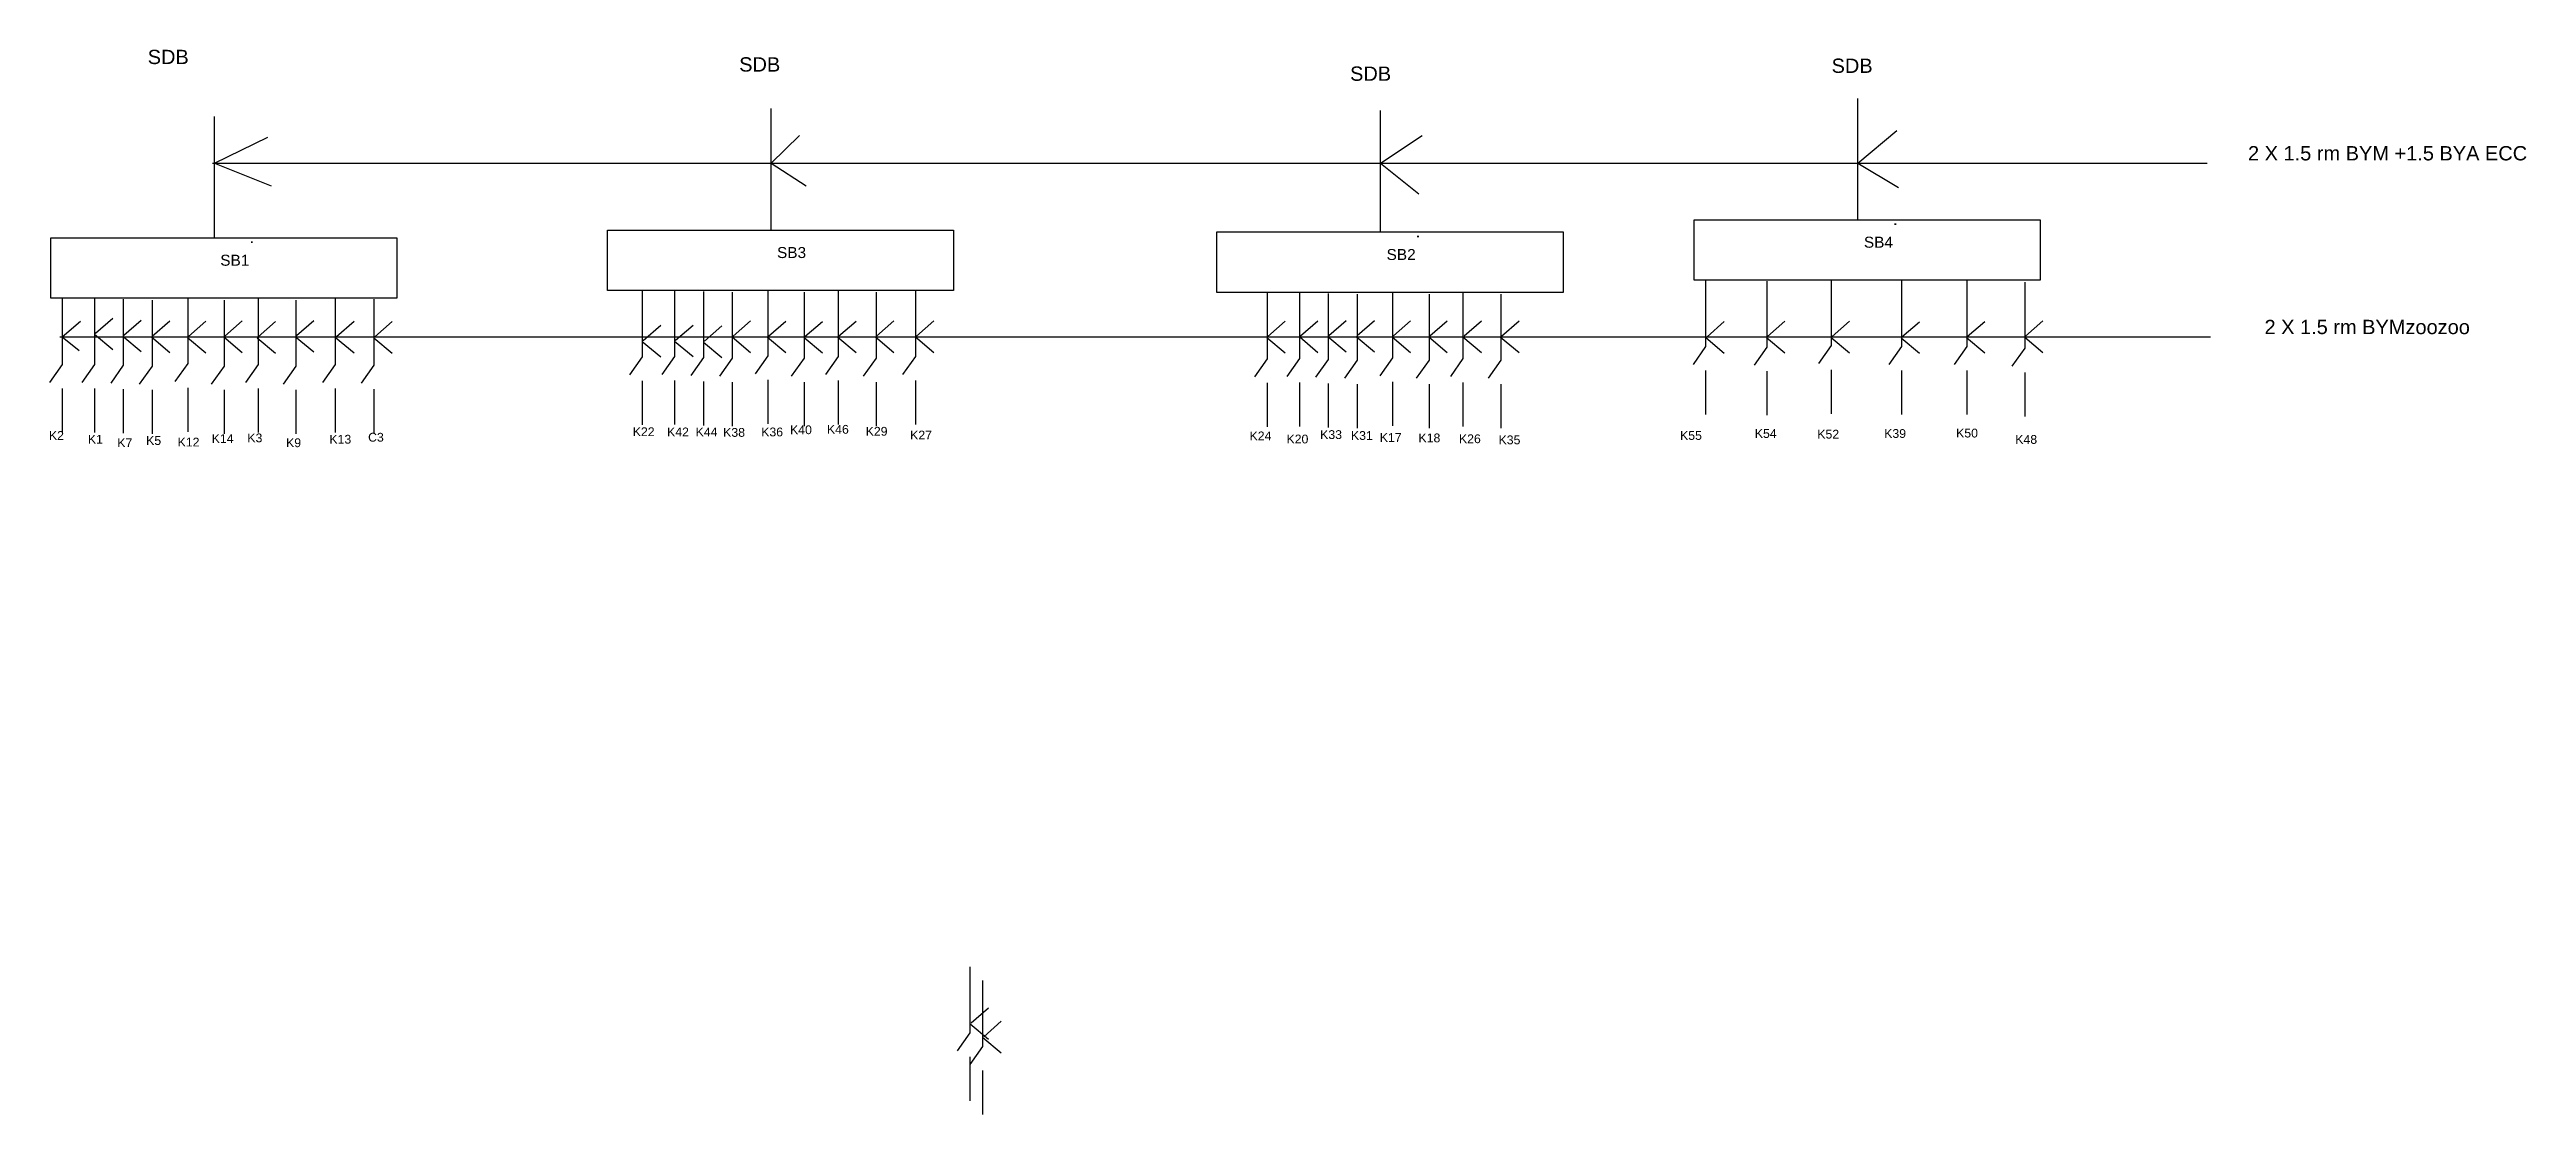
# Model space of a CAD drawing. Header units: millimetres. Extents: x 3863 to 15123, y 1353 to 6196.
import ezdxf

# ---------------------------------------------------------------- set-up
doc = ezdxf.new("R2010")
doc.units = ezdxf.units.MM
doc.styles.get("Standard").update_dxf_attribs({"font": 'arial.ttf'})

msp = doc.modelspace()

# ---------------------------------------------------------------- linework, layer by layer
for p, q in [((12083, 5424), (12083, 5974)), ((4612, 5342), (4612, 5892)), ((7143, 5378), (7143, 5928)), ((9913, 5369), (9913, 5919)), ((4612, 5680), (4855, 5798)), ((7143, 5680), (7272, 5805)), ((9913, 5680), (10103, 5805)), ((12083, 5680), (12261, 5828)), ((4604, 5680), (13672, 5680)), ((4612, 5680), (4870, 5576)), ((7143, 5680), (7302, 5576)), ((9913, 5680), (10088, 5540)), ((12083, 5680), (12268, 5569)), ((4491, 5068), (4491, 4768)), ((6557, 5099), (6557, 4799)), ((6704, 5100), (6704, 4800)), ((6835, 5096), (6835, 4796)), ((6966, 5093), (6966, 4793)), ((7128, 5103), (7128, 4803)), ((7293, 5093), (7293, 4793)), ((7448, 5100), (7448, 4800)), ((7620, 5093), (7620, 4793)), ((7799, 5100), (7799, 4800)), ((9398, 5090), (9398, 4790)), ((9545, 5091), (9545, 4791)), ((9676, 5087), (9676, 4787)), ((9807, 5084), (9807, 4784)), ((9968, 5094), (9968, 4794)), ((10134, 5084), (10134, 4784)), ((10288, 5091), (10288, 4791)), ((10460, 5084), (10460, 4784)), ((11391, 5146), (11391, 4846)), ((11669, 5143), (11669, 4843)), ((11962, 5150), (11962, 4850)), ((12282, 5146), (12282, 4846)), ((12579, 5146), (12579, 4846)), ((12842, 5138), (12842, 4838)), ((3920, 5064), (3920, 4764)), ((3920, 4890), (4003, 4961)), ((4067, 5064), (4067, 4764)), ((4072, 4906), (4151, 4975)), ((4198, 5061), (4198, 4761)), ((4200, 4897), (4279, 4966)), ((4329, 5057), (4329, 4757)), ((4330, 4893), (4409, 4962)), ((4495, 4891), (4574, 4961)), ((4656, 5057), (4656, 4757)), ((4659, 4893), (4738, 4962)), ((4811, 5064), (4811, 4764)), ((4811, 4889), (4890, 4959)), ((4983, 5057), (4983, 4757)), ((4985, 4895), (5064, 4964)), ((5161, 5064), (5161, 4764)), ((5168, 4891), (5247, 4961)), ((5337, 5061), (5337, 4761)), ((5342, 4889), (5420, 4959)), ((6971, 4893), (7049, 4962)), ((7131, 4892), (7210, 4961)), ((7297, 4891), (7376, 4960)), ((7450, 4892), (7529, 4961)), ((7622, 4893), (7701, 4962)), ((7804, 4893), (7883, 4962)), ((9401, 4891), (9480, 4961)), ((9550, 4894), (9629, 4963)), ((9679, 4895), (9757, 4964)), ((9807, 4895), (9886, 4964)), ((9972, 4894), (10050, 4963)), ((10138, 4894), (10217, 4963)), ((10293, 4894), (10372, 4963)), ((10464, 4892), (10543, 4962)), ((11398, 4890), (11476, 4960)), ((11673, 4891), (11752, 4961)), ((11967, 4891), (12046, 4961)), ((12284, 4889), (12363, 4958)), ((12581, 4891), (12660, 4960)), ((12846, 4892), (12925, 4962)), ((3909, 4890), (13687, 4890)), ((3920, 4890), (3998, 4827)), ((4067, 4902), (4151, 4832)), ((4196, 4893), (4279, 4823)), ((4326, 4889), (4409, 4819)), ((4490, 4887), (4574, 4817)), ((4655, 4889), (4738, 4819)), ((4807, 4885), (4890, 4815)), ((4980, 4891), (5064, 4821)), ((5163, 4887), (5247, 4817)), ((5337, 4885), (5420, 4815)), ((6557, 4869), (6641, 4799)), ((6562, 4873), (6641, 4943)), ((6704, 4870), (6788, 4800)), ((6709, 4874), (6788, 4943)), ((6835, 4866), (6919, 4796)), ((6840, 4870), (6919, 4940)), ((6966, 4889), (7049, 4819)), ((7127, 4888), (7210, 4818)), ((7293, 4887), (7376, 4817)), ((7446, 4888), (7529, 4818)), ((7618, 4889), (7701, 4819)), ((7799, 4889), (7883, 4819)), ((9397, 4887), (9480, 4817)), ((9546, 4890), (9629, 4819)), ((9674, 4891), (9757, 4821)), ((9802, 4891), (9886, 4821)), ((9967, 4890), (10050, 4819)), ((10133, 4890), (10217, 4819)), ((10288, 4890), (10372, 4819)), ((10459, 4888), (10543, 4818)), ((11391, 4846), (11334, 4764)), ((11393, 4886), (11476, 4816)), ((11669, 4843), (11612, 4761)), ((11668, 4887), (11752, 4817)), ((11962, 4850), (11904, 4768)), ((11962, 4887), (12046, 4817)), ((12282, 4846), (12224, 4764)), ((12280, 4885), (12363, 4815)), ((12579, 4846), (12521, 4764)), ((12577, 4887), (12660, 4817)), ((12842, 4888), (12925, 4818)), ((3920, 4764), (3863, 4682)), ((4067, 4764), (4010, 4682)), ((4198, 4761), (4141, 4679)), ((4329, 4757), (4271, 4675)), ((4491, 4768), (4433, 4686)), ((4656, 4757), (4598, 4675)), ((4811, 4764), (4753, 4682)), ((4983, 4757), (4925, 4675)), ((5161, 4764), (5104, 4682)), ((5337, 4761), (5279, 4679)), ((6557, 4799), (6500, 4717)), ((6704, 4800), (6647, 4718)), ((6835, 4796), (6778, 4714)), ((6966, 4793), (6908, 4711)), ((7128, 4803), (7070, 4721)), ((7293, 4793), (7235, 4711)), ((7448, 4800), (7390, 4718)), ((7620, 4793), (7562, 4711)), ((7799, 4800), (7741, 4718)), ((9398, 4790), (9341, 4708)), ((9545, 4791), (9488, 4709)), ((9676, 4787), (9618, 4706)), ((9807, 4784), (9749, 4702)), ((9968, 4794), (9911, 4712)), ((10134, 4784), (10076, 4702)), ((10288, 4791), (10231, 4709)), ((10460, 4784), (10403, 4702)), ((11391, 4736), (11391, 4536)), ((11669, 4734), (11669, 4534)), ((11962, 4740), (11962, 4540)), ((12282, 4737), (12282, 4537)), ((12579, 4737), (12579, 4537)), ((12842, 4838), (12784, 4756)), ((3920, 4654), (3920, 4454)), ((4067, 4655), (4067, 4455)), ((4198, 4652), (4198, 4452)), ((4329, 4648), (4329, 4448)), ((4491, 4658), (4491, 4458)), ((4656, 4648), (4656, 4448)), ((4811, 4655), (4811, 4455)), ((4983, 4648), (4983, 4448)), ((5161, 4655), (5161, 4455)), ((5337, 4652), (5337, 4452)), ((6557, 4690), (6557, 4490)), ((6704, 4691), (6704, 4491)), ((6835, 4687), (6835, 4487)), ((6966, 4684), (6966, 4484)), ((7128, 4694), (7128, 4494)), ((7293, 4684), (7293, 4484)), ((7448, 4691), (7448, 4491)), ((7620, 4684), (7620, 4484)), ((7799, 4691), (7799, 4491)), ((9398, 4681), (9398, 4481)), ((9545, 4682), (9545, 4482)), ((9676, 4678), (9676, 4478)), ((9807, 4675), (9807, 4475)), ((9968, 4685), (9968, 4485)), ((10134, 4675), (10134, 4475)), ((10288, 4682), (10288, 4482)), ((10460, 4675), (10460, 4475)), ((12842, 4728), (12842, 4528)), ((8046, 2025), (8046, 1725)), ((8104, 1962), (8104, 1662)), ((8053, 1770), (8131, 1839)), ((8046, 1725), (7989, 1643)), ((8048, 1766), (8131, 1696)), ((8106, 1703), (8189, 1633)), ((8110, 1707), (8189, 1777)), ((8104, 1662), (8046, 1581)), ((8046, 1616), (8046, 1416)), ((8104, 1553), (8104, 1353))]:
    msp.add_line(p, q)
for points in [[(11339, 5422), (12912, 5422), (12912, 5147), (11339, 5147)], [(3868, 5340), (5441, 5340), (5441, 5066), (3868, 5066)], [(4779, 5320), (4786, 5320), (4786, 5320), (4779, 5320)], [(6399, 5375), (7972, 5375), (7972, 5101), (6399, 5101)], [(9169, 5367), (10743, 5367), (10743, 5092), (9169, 5092)], [(10080, 5346), (10087, 5346), (10087, 5346), (10080, 5346)], [(12250, 5402), (12257, 5402), (12257, 5402), (12250, 5402)]]:
    msp.add_lwpolyline(points, close=True)

# ---------------------------------------------------------------- texts
for s, height, p in [('SDB', 65, (4309, 6130)), ('SDB', 65, (6998, 6096)), ('SDB', 65, (9775, 6054)), ('SDB', 65, (11964, 6090)), ('2 X 1.5 rm BYM +1.5 BYA ECC', 65, (13857, 5692)), ('SB3', 50, (7170, 5248)), ('SB4', 50, (12111, 5295)), ('SB1', 50, (4639, 5213)), ('SB2', 50, (9941, 5239)), ('2 X 1.5 rm BYMzoozoo', 65, (13932, 4902)), ('K2', 40, (3860, 4421)), ('K1', 40, (4037, 4404)), ('K7', 40, (4171, 4388)), ('K5', 40, (4302, 4398)), ('K12', 40, (4445, 4391)), ('K14', 40, (4600, 4407)), ('K3', 40, (4762, 4410)), ('K9', 40, (4938, 4388)), ('K13', 40, (5135, 4404)), ('C3', 40, (5311, 4413)), ('K22', 40, (6514, 4438)), ('K42', 40, (6670, 4437)), ('K44', 40, (6800, 4437)), ('K38', 40, (6925, 4435)), ('K36', 40, (7098, 4437)), ('K40', 40, (7229, 4447)), ('K46', 40, (7397, 4449)), ('K29', 40, (7573, 4440)), ('K27', 40, (7775, 4423)), ('K24', 40, (9318, 4419)), ('K20', 40, (9486, 4405)), ('K33', 40, (9639, 4425)), ('K31', 40, (9779, 4421)), ('K17', 40, (9910, 4412)), ('K18', 40, (10086, 4410)), ('K26', 40, (10270, 4406)), ('K35', 40, (10450, 4401)), ('K55', 40, (11275, 4421)), ('K54', 40, (11615, 4430)), ('K52', 40, (11899, 4427)), ('K39', 40, (12203, 4430)), ('K50', 40, (12530, 4432)), ('K48', 40, (12799, 4403))]:
    msp.add_text(s, height=height).set_placement(p)

doc.saveas('drawing.dxf')
